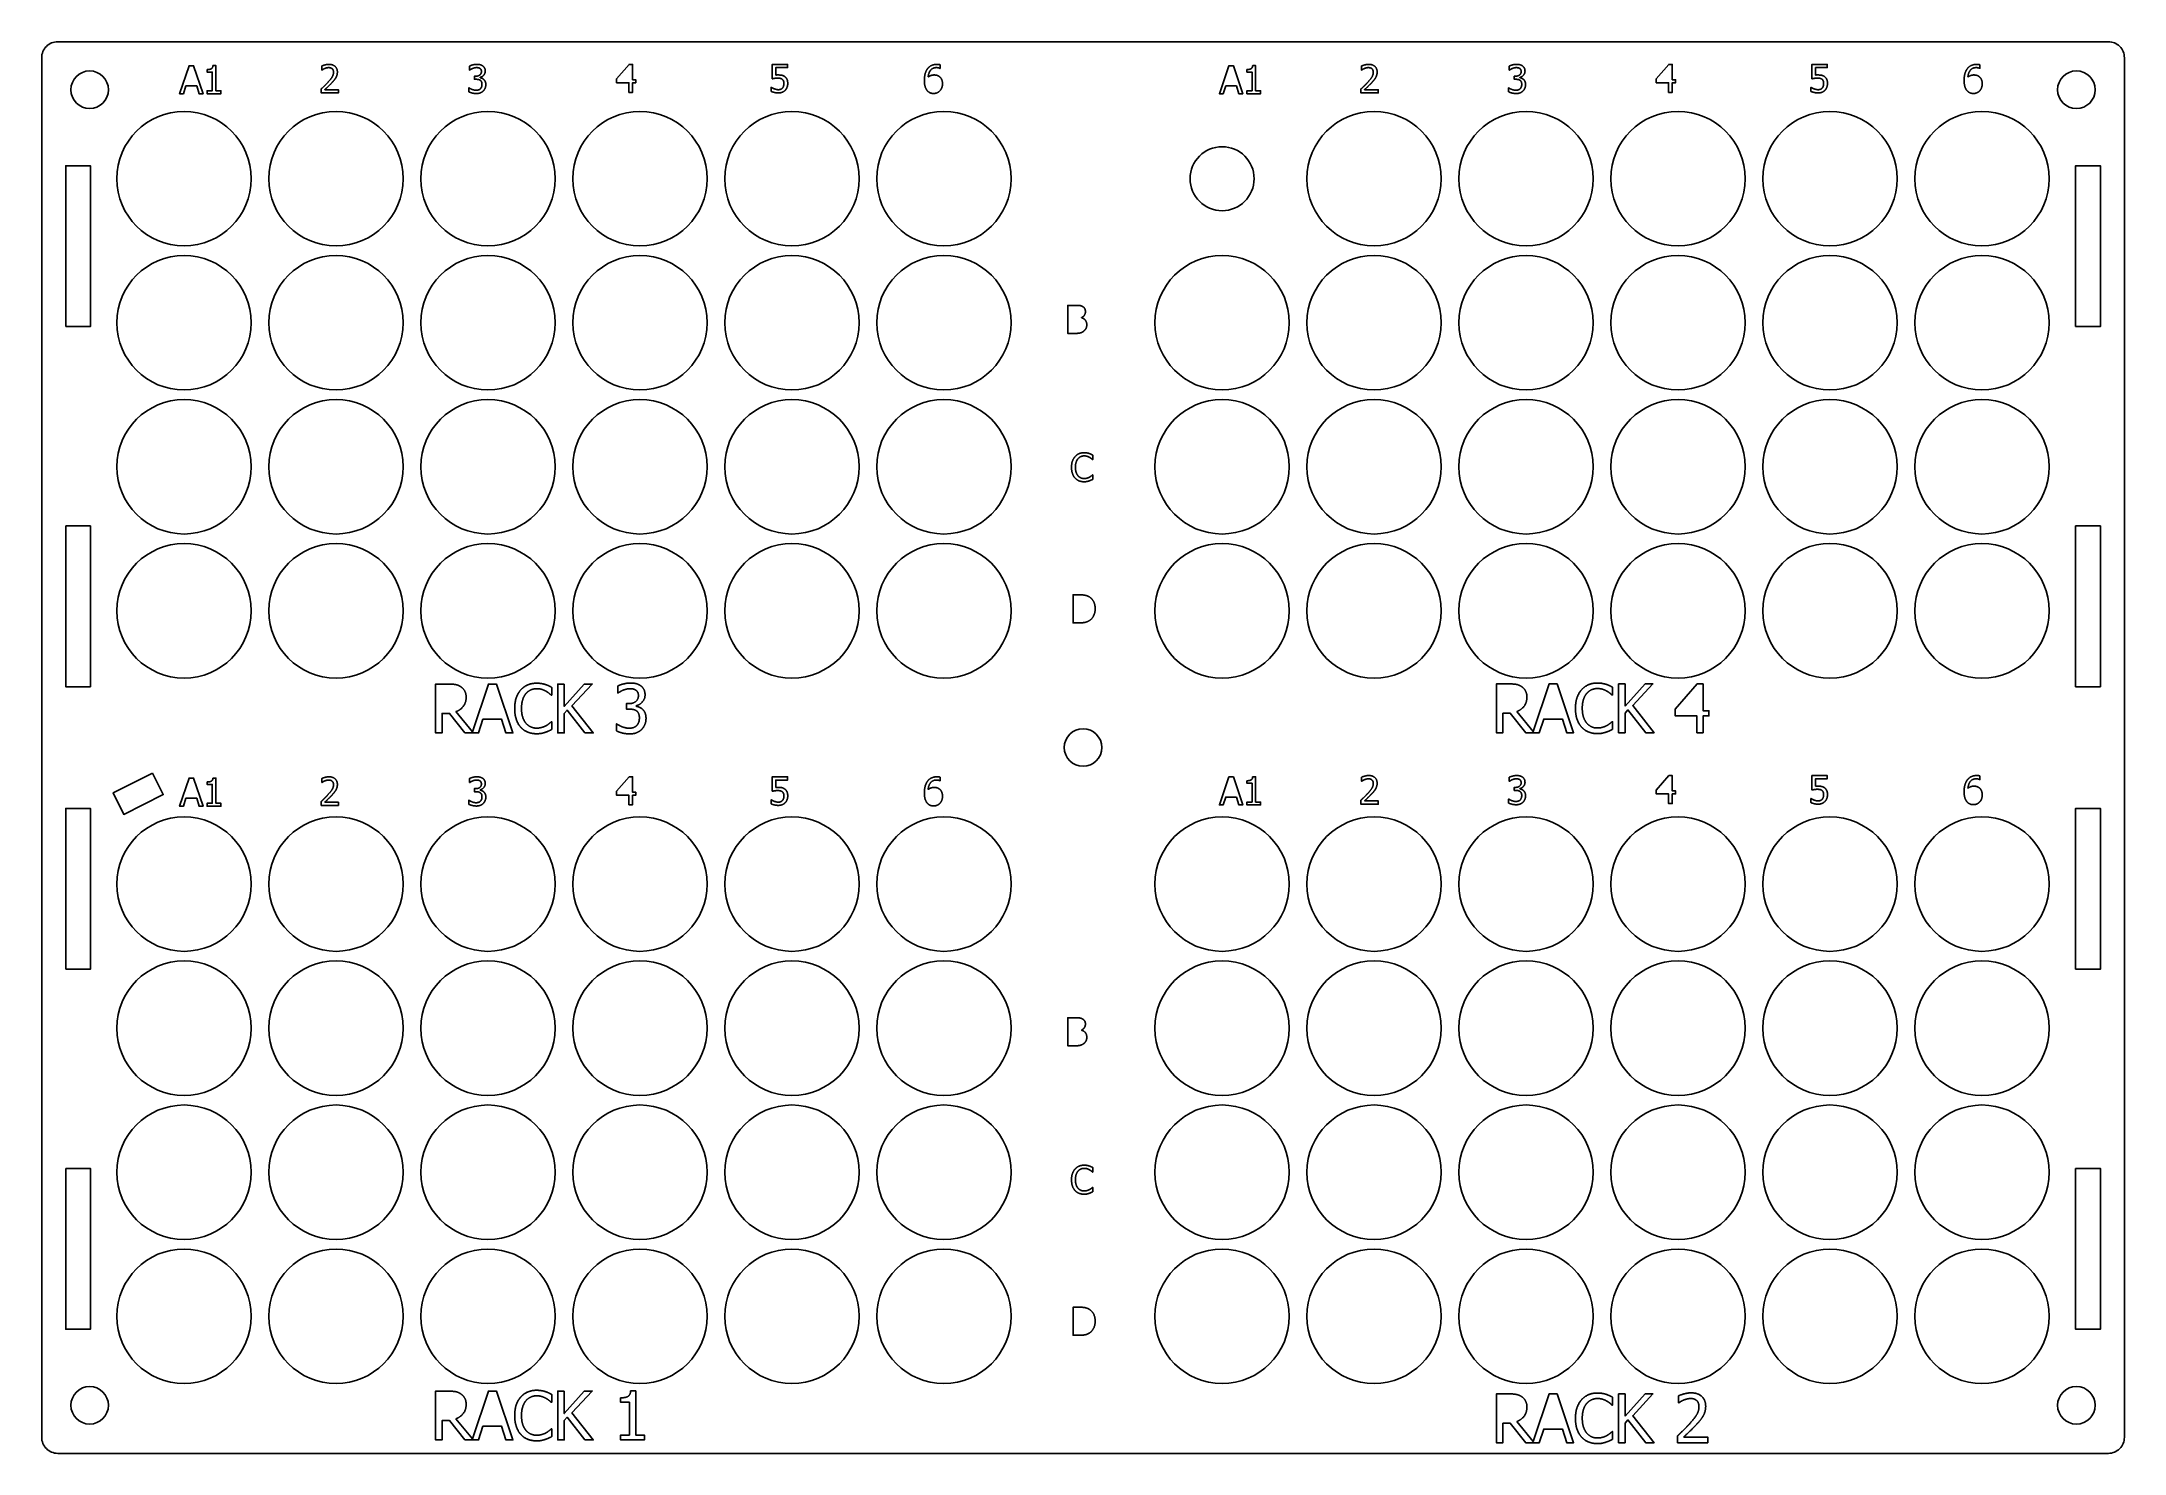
# Model space of a CAD drawing. Header units: millimetres. Extents: x -144 to 116, y -126 to 50.
import ezdxf

# ---------------------------------------------------------------- set-up
doc = ezdxf.new("R2010")
doc.units = ezdxf.units.MM

msp = doc.modelspace()

# ---------------------------------------------------------------- linework, layer by layer
for p, q in [((-89.32, 45.88), (-89.32, 45.85)), ((40.68, 45.88), (40.68, 45.85)), ((-14.12, 15.86), (-14.12, 15.84)), ((-69.81, -32.64), (-69.81, -32.7)), ((-89.32, -43.15), (-89.32, -43.18)), ((40.68, -42.99), (40.68, -43.02)), ((-14.12, -73.17), (-14.12, -73.19))]:
    msp.add_line(p, q)
msp.add_lwpolyline([(-142.13, 50.34, 0.414214), (-144.13, 48.34), (-144.13, -124.06, 0.414214), (-142.13, -126.06), (114.27, -126.06, 0.414214), (116.27, -124.06), (116.27, 48.34, 0.414214), (114.27, 50.34)], format="xyb", close=True)
for points in [[(-124.75, 44.82), (-126.09, 44.82), (-126.41, 43.84), (-126.88, 43.84), (-125.7, 47.34), (-125.13, 47.34), (-123.95, 43.84), (-124.44, 43.84)], [(-72.26, 45.71), (-70.69, 47.51), (-70.26, 47.51), (-70.26, 45.59), (-69.85, 45.59), (-69.85, 45.21), (-70.26, 45.21), (-70.26, 44.01), (-70.71, 44.01), (-70.71, 45.21), (-72.26, 45.21)], [(3.91, 44.82), (3.59, 43.84), (3.12, 43.84), (4.3, 47.34), (4.87, 47.34), (6.05, 43.84), (5.56, 43.84), (5.25, 44.82)], [(57.74, 45.71), (59.31, 47.51), (59.74, 47.51), (59.74, 45.59), (60.15, 45.59), (60.15, 45.21), (59.74, 45.21), (59.74, 44.01), (59.29, 44.01), (59.29, 45.21), (57.74, 45.21)], [(-141.13, 14.74), (-141.13, 34.84), (-138.03, 34.84), (-138.03, 14.74)], [(110.17, 14.74), (110.17, 34.84), (113.27, 34.84), (113.27, 14.74)], [(-141.13, -10.16), (-138.03, -10.16), (-138.03, -30.26), (-141.13, -30.26)], [(110.17, -10.16), (113.27, -10.16), (113.27, -30.26), (110.17, -30.26)], [(-78.79, -29.93), (-78.79, -32.73), (-76.29, -29.93), (-75.3, -29.93), (-77.83, -32.65), (-75.16, -36.03), (-76.21, -36.03), (-78.44, -33.19), (-78.79, -33.59), (-78.79, -36.03), (-79.61, -36.03), (-79.61, -29.93)], [(53.84, -32.71), (56.34, -29.91), (57.33, -29.91), (54.8, -32.63), (57.47, -36.01), (56.42, -36.01), (54.19, -33.17), (53.84, -33.57), (53.84, -36.01), (53.03, -36.01), (53.03, -29.91), (53.84, -29.91)], [(60.12, -33.05), (62.85, -29.91), (63.6, -29.91), (63.6, -33.26), (64.33, -33.26), (64.33, -33.91), (63.6, -33.91), (63.6, -36.01), (62.82, -36.01), (62.82, -33.91), (60.12, -33.91)], [(-130.28, -41.07), (-128.94, -43.75), (-133.86, -46.21), (-135.2, -43.53)], [(-70.69, -41.52), (-70.26, -41.52), (-70.26, -43.44), (-69.85, -43.44), (-69.85, -43.82), (-70.26, -43.82), (-70.26, -45.02), (-70.71, -45.02), (-70.71, -43.82), (-72.26, -43.82), (-72.26, -43.32)], [(5.25, -44.05), (3.91, -44.05), (3.59, -45.03), (3.12, -45.03), (4.3, -41.53), (4.87, -41.53), (6.05, -45.03), (5.56, -45.03)], [(59.31, -41.36), (59.74, -41.36), (59.74, -43.28), (60.15, -43.28), (60.15, -43.66), (59.74, -43.66), (59.74, -44.86), (59.29, -44.86), (59.29, -43.66), (57.74, -43.66), (57.74, -43.17)], [(-124.75, -44.21), (-126.09, -44.21), (-126.41, -45.19), (-126.88, -45.19), (-125.7, -41.69), (-125.13, -41.69), (-123.95, -45.19), (-124.44, -45.19)], [(-141.13, -65.56), (-141.13, -45.46), (-138.03, -45.46), (-138.03, -65.56)], [(110.17, -65.56), (110.17, -45.46), (113.27, -45.46), (113.27, -65.56)], [(-141.13, -90.46), (-138.03, -90.46), (-138.03, -110.56), (-141.13, -110.56)], [(110.17, -90.46), (113.27, -90.46), (113.27, -110.56), (110.17, -110.56)], [(-78.79, -118.29), (-78.79, -121.09), (-76.29, -118.29), (-75.3, -118.29), (-77.83, -121.01), (-75.16, -124.39), (-76.21, -124.39), (-78.44, -121.55), (-78.79, -121.95), (-78.79, -124.39), (-79.61, -124.39), (-79.61, -118.29)], [(53.84, -121.43), (56.34, -118.63), (57.33, -118.63), (54.8, -121.36), (57.47, -124.73), (56.42, -124.73), (54.19, -121.89), (53.84, -122.29), (53.84, -124.73), (53.03, -124.73), (53.03, -118.63), (53.84, -118.63)]]:
    msp.add_lwpolyline(points, close=True)
for points in [[(-122.72, 47.35), (-122.35, 47.35), (-122.35, 44.2), (-121.73, 44.2), (-121.73, 43.84), (-123.44, 43.84), (-123.44, 44.2), (-122.8, 44.2), (-122.8, 46.54), (-123.44, 46.54), (-123.44, 46.86)], [(-109.08, 46.8), (-109.1, 46.8), (-109.1, 47.3)], [(-90.61, 46.8), (-90.63, 46.8), (-90.63, 47.29)], [(-52.79, 45.71), (-52.79, 47.51), (-50.87, 47.51), (-50.87, 47.1), (-52.34, 47.1), (-52.34, 46.17)], [(-31.8, 47.46), (-31.8, 47.01), (-31.82, 47.01)], [(7.28, 47.35), (7.65, 47.35), (7.65, 44.2), (8.27, 44.2), (8.27, 43.84), (6.56, 43.84), (6.56, 44.2), (7.2, 44.2), (7.2, 46.54), (6.56, 46.54), (6.56, 46.86)], [(20.92, 46.8), (20.9, 46.8), (20.9, 47.3)], [(39.39, 46.8), (39.37, 46.8), (39.37, 47.29)], [(77.21, 45.71), (77.21, 47.51), (79.13, 47.51), (79.13, 47.1), (77.66, 47.1), (77.66, 46.17)], [(98.2, 47.46), (98.2, 47.01), (98.18, 47.01)], [(-108.74, 44.34), (-107.02, 44.34), (-107.02, 43.94), (-109.18, 43.94), (-109.18, 44.43)], [(-90.73, 44.08), (-90.73, 44.57), (-90.7, 44.57)], [(-89.82, 45.64), (-90.02, 45.64), (-90.02, 46.03), (-89.86, 46.03)], [(-52.93, 44.13), (-52.93, 44.63), (-52.9, 44.63)], [(21.26, 44.34), (22.98, 44.34), (22.98, 43.94), (20.82, 43.94), (20.82, 44.43)], [(39.27, 44.08), (39.27, 44.57), (39.3, 44.57)], [(40.18, 45.64), (39.98, 45.64), (39.98, 46.03), (40.14, 46.03)], [(77.07, 44.13), (77.07, 44.63), (77.1, 44.63)], [(-14.83, 13.89), (-15.84, 13.89), (-15.84, 17.39), (-14.91, 17.39)], [(-12.71, -1.32), (-12.71, -1.88), (-12.75, -1.88)], [(-12.75, -3.79), (-12.71, -3.79), (-12.71, -4.35)], [(-14.36, -22.28), (-15.17, -22.28), (-15.17, -18.78), (-14.37, -18.78)], [(-92.33, -33.38), (-90.28, -35.88), (-88.28, -29.93), (-87.28, -29.93), (-85.22, -36.03), (-86.08, -36.03), (-86.63, -34.32), (-88.96, -34.32), (-89.51, -36.03), (-91.21, -36.03), (-93.14, -33.6), (-94.07, -33.6), (-94.07, -36.03), (-94.88, -36.03), (-94.88, -29.93), (-93.31, -29.93)], [(-80.36, -30.34), (-80.36, -31.31), (-80.43, -31.31)], [(-72.06, -31.04), (-72.11, -31.04), (-72.11, -30.18)], [(40.3, -33.36), (42.35, -35.86), (44.35, -29.91), (45.35, -29.91), (47.41, -36.01), (46.55, -36.01), (46, -34.3), (43.67, -34.3), (43.12, -36.01), (41.42, -36.01), (39.49, -33.58), (38.56, -33.58), (38.56, -36.01), (37.75, -36.01), (37.75, -29.91), (39.32, -29.91)], [(52.27, -30.32), (52.27, -31.29), (52.2, -31.29)], [(-70.68, -33.06), (-71.03, -33.06), (-71.03, -32.38), (-70.76, -32.38)], [(-80.42, -34.65), (-80.36, -34.65), (-80.36, -35.61)], [(-72.27, -35.78), (-72.27, -34.92), (-72.22, -34.92)], [(52.21, -34.63), (52.27, -34.63), (52.27, -35.59)], [(-52.79, -43.32), (-52.79, -41.52), (-50.87, -41.52), (-50.87, -41.93), (-52.34, -41.93), (-52.34, -42.86)], [(-31.8, -41.57), (-31.8, -42.02), (-31.82, -42.02)], [(7.28, -41.52), (7.65, -41.52), (7.65, -44.67), (8.27, -44.67), (8.27, -45.03), (6.56, -45.03), (6.56, -44.67), (7.2, -44.67), (7.2, -42.33), (6.56, -42.33), (6.56, -42.01)], [(20.92, -42.07), (20.9, -42.07), (20.9, -41.57)], [(39.39, -42.07), (39.37, -42.07), (39.37, -41.58)], [(77.21, -43.17), (77.21, -41.36), (79.13, -41.36), (79.13, -41.77), (77.66, -41.77), (77.66, -42.71)], [(98.2, -41.41), (98.2, -41.86), (98.18, -41.86)], [(-122.72, -41.68), (-122.35, -41.68), (-122.35, -44.83), (-121.73, -44.83), (-121.73, -45.19), (-123.44, -45.19), (-123.44, -44.83), (-122.8, -44.83), (-122.8, -42.48), (-123.44, -42.48), (-123.44, -42.16)], [(-109.08, -42.23), (-109.1, -42.23), (-109.1, -41.73)], [(-90.61, -42.23), (-90.63, -42.23), (-90.63, -41.73)], [(-89.82, -43.39), (-90.02, -43.39), (-90.02, -43), (-89.86, -43)], [(40.18, -43.23), (39.98, -43.23), (39.98, -42.84), (40.14, -42.84)], [(77.07, -44.74), (77.07, -44.24), (77.1, -44.24)], [(-108.74, -44.69), (-107.02, -44.69), (-107.02, -45.09), (-109.18, -45.09), (-109.18, -44.6)], [(-90.73, -44.95), (-90.73, -44.45), (-90.7, -44.45)], [(-52.93, -44.89), (-52.93, -44.4), (-52.9, -44.4)], [(21.26, -44.53), (22.98, -44.53), (22.98, -44.94), (20.82, -44.94), (20.82, -44.44)], [(39.27, -44.79), (39.27, -44.3), (39.3, -44.3)], [(-14.83, -75.13), (-15.84, -75.13), (-15.84, -71.63), (-14.91, -71.63)], [(-12.71, -90.35), (-12.71, -90.91), (-12.75, -90.91)], [(-12.75, -92.82), (-12.71, -92.82), (-12.71, -93.38)], [(-14.36, -111.3), (-15.17, -111.3), (-15.17, -107.8), (-14.37, -107.8)], [(-92.33, -121.74), (-90.28, -124.24), (-88.28, -118.29), (-87.28, -118.29), (-85.22, -124.39), (-86.08, -124.39), (-86.63, -122.68), (-88.96, -122.68), (-89.51, -124.39), (-91.21, -124.39), (-93.14, -121.96), (-94.07, -121.96), (-94.07, -124.39), (-94.88, -124.39), (-94.88, -118.29), (-93.31, -118.29)], [(-80.36, -118.7), (-80.36, -119.67), (-80.43, -119.67)], [(-70.49, -118.27), (-69.85, -118.27), (-69.85, -123.77), (-68.77, -123.77), (-68.77, -124.39), (-71.75, -124.39), (-71.75, -123.77), (-70.64, -123.77), (-70.64, -119.68), (-71.75, -119.68), (-71.75, -119.12)], [(40.3, -122.08), (42.35, -124.58), (44.35, -118.63), (45.35, -118.63), (47.41, -124.73), (46.55, -124.73), (46, -123.03), (43.67, -123.03), (43.12, -124.73), (41.42, -124.73), (39.49, -122.3), (38.56, -122.3), (38.56, -124.73), (37.75, -124.73), (37.75, -118.63), (39.32, -118.63)], [(52.27, -119.04), (52.27, -120.02), (52.2, -120.02)], [(60.58, -119.74), (60.53, -119.74), (60.53, -118.87)], [(-80.42, -123.01), (-80.36, -123.01), (-80.36, -123.97)], [(52.21, -123.35), (52.27, -123.35), (52.27, -124.32)], [(61.17, -124.02), (64.17, -124.02), (64.17, -124.73), (60.41, -124.73), (60.41, -123.87)]]:
    msp.add_lwpolyline(points)
for centre, radius in [((-138.13, 44.34), 2.35), ((110.27, 44.34), 2.35), ((-126.33, 33.22), 8.4), ((-107.33, 33.22), 8.4), ((-88.33, 33.22), 8.4), ((-69.33, 33.22), 8.4), ((-50.33, 33.22), 8.4), ((-31.33, 33.22), 8.4), ((22.46, 33.22), 8.4), ((41.46, 33.22), 8.4), ((60.46, 33.22), 8.4), ((79.46, 33.22), 8.4), ((98.46, 33.22), 8.4), ((3.46, 33.22), 4), ((-126.33, 15.22), 8.4), ((-107.33, 15.22), 8.4), ((-88.33, 15.22), 8.4), ((-69.33, 15.22), 8.4), ((-50.33, 15.22), 8.4), ((-31.33, 15.22), 8.4), ((3.46, 15.22), 8.4), ((22.46, 15.22), 8.4), ((41.46, 15.22), 8.4), ((60.46, 15.22), 8.4), ((79.46, 15.22), 8.4), ((98.46, 15.22), 8.4), ((-126.33, -2.78), 8.4), ((-107.33, -2.78), 8.4), ((-88.33, -2.78), 8.4), ((-69.33, -2.78), 8.4), ((-50.33, -2.78), 8.4), ((-31.33, -2.78), 8.4), ((3.46, -2.78), 8.4), ((22.46, -2.78), 8.4), ((41.46, -2.78), 8.4), ((60.46, -2.78), 8.4), ((79.46, -2.78), 8.4), ((98.46, -2.78), 8.4), ((-126.33, -20.78), 8.4), ((-107.33, -20.78), 8.4), ((-88.33, -20.78), 8.4), ((-69.33, -20.78), 8.4), ((-50.33, -20.78), 8.4), ((-31.33, -20.78), 8.4), ((3.46, -20.78), 8.4), ((22.46, -20.78), 8.4), ((41.46, -20.78), 8.4), ((60.46, -20.78), 8.4), ((79.46, -20.78), 8.4), ((98.46, -20.78), 8.4), ((-13.93, -37.86), 2.35), ((-126.33, -54.93), 8.4), ((-107.33, -54.93), 8.4), ((-88.33, -54.93), 8.4), ((-69.33, -54.93), 8.4), ((-50.33, -54.93), 8.4), ((-31.33, -54.93), 8.4), ((3.46, -54.93), 8.4), ((22.46, -54.93), 8.4), ((41.46, -54.93), 8.4), ((60.46, -54.93), 8.4), ((79.46, -54.93), 8.4), ((98.46, -54.93), 8.4), ((-126.33, -72.93), 8.4), ((-107.33, -72.93), 8.4), ((-88.33, -72.93), 8.4), ((-69.33, -72.93), 8.4), ((-50.33, -72.93), 8.4), ((-31.33, -72.93), 8.4), ((3.46, -72.93), 8.4), ((22.46, -72.93), 8.4), ((41.46, -72.93), 8.4), ((60.46, -72.93), 8.4), ((79.46, -72.93), 8.4), ((98.46, -72.93), 8.4), ((-126.33, -90.93), 8.4), ((-107.33, -90.93), 8.4), ((-88.33, -90.93), 8.4), ((-69.33, -90.93), 8.4), ((-50.33, -90.93), 8.4), ((-31.33, -90.93), 8.4), ((3.46, -90.93), 8.4), ((22.46, -90.93), 8.4), ((41.46, -90.93), 8.4), ((60.46, -90.93), 8.4), ((79.46, -90.93), 8.4), ((98.46, -90.93), 8.4), ((-126.33, -108.93), 8.4), ((-107.33, -108.93), 8.4), ((-88.33, -108.93), 8.4), ((-69.33, -108.93), 8.4), ((-50.33, -108.93), 8.4), ((-31.33, -108.93), 8.4), ((3.46, -108.93), 8.4), ((22.46, -108.93), 8.4), ((41.46, -108.93), 8.4), ((60.46, -108.93), 8.4), ((79.46, -108.93), 8.4), ((98.46, -108.93), 8.4), ((-138.13, -120.06), 2.35), ((110.27, -120.06), 2.35)]:
    msp.add_circle(centre, radius)
for points in [[(-123.44, 46.86), (-123.08, 46.86), (-122.74, 47.07), (-122.72, 47.35)], [(-109.1, 47.3), (-108.96, 47.37), (-108.44, 47.51), (-108.21, 47.51)], [(-108.74, 46.99), (-108.84, 46.95), (-109.02, 46.84), (-109.08, 46.8)], [(-108.24, 47.1), (-108.37, 47.1), (-108.62, 47.04), (-108.74, 46.99)], [(-107.81, 46.96), (-107.89, 47.03), (-108.11, 47.1), (-108.24, 47.1)], [(-108.21, 47.51), (-107.72, 47.51), (-107.16, 46.99), (-107.16, 46.55)], [(-107.64, 46.52), (-107.64, 46.67), (-107.73, 46.89), (-107.81, 46.96)], [(-90.63, 47.29), (-90.48, 47.38), (-89.96, 47.51), (-89.72, 47.51)], [(-90.26, 46.99), (-90.37, 46.95), (-90.54, 46.84), (-90.61, 46.8)], [(-89.76, 47.1), (-89.89, 47.1), (-90.14, 47.04), (-90.26, 46.99)], [(-89.33, 47), (-89.42, 47.06), (-89.64, 47.1), (-89.76, 47.1)], [(-89.72, 47.51), (-89.48, 47.51), (-89.13, 47.41), (-88.98, 47.31)], [(-89.15, 46.62), (-89.15, 46.75), (-89.25, 46.94), (-89.33, 47)], [(-88.98, 47.31), (-88.83, 47.2), (-88.67, 46.88), (-88.67, 46.66)], [(-33.77, 45.48), (-33.77, 45.94), (-33.58, 46.67), (-33.38, 46.95)], [(-33.38, 46.95), (-33.19, 47.21), (-32.59, 47.51), (-32.2, 47.51)], [(-32.26, 47.1), (-32.7, 47.1), (-33.23, 46.51), (-33.29, 45.94)], [(-31.82, 47.01), (-31.89, 47.04), (-32.13, 47.1), (-32.26, 47.1)], [(-32.2, 47.51), (-32.08, 47.51), (-31.88, 47.49), (-31.8, 47.46)], [(6.56, 46.86), (6.92, 46.86), (7.26, 47.07), (7.28, 47.35)], [(20.9, 47.3), (21.04, 47.37), (21.56, 47.51), (21.79, 47.51)], [(21.26, 46.99), (21.16, 46.95), (20.98, 46.84), (20.92, 46.8)], [(21.76, 47.1), (21.64, 47.1), (21.38, 47.04), (21.26, 46.99)], [(22.19, 46.96), (22.11, 47.03), (21.89, 47.1), (21.76, 47.1)], [(21.79, 47.51), (22.28, 47.51), (22.84, 46.99), (22.84, 46.55)], [(22.36, 46.52), (22.36, 46.67), (22.27, 46.89), (22.19, 46.96)], [(39.37, 47.29), (39.52, 47.38), (40.04, 47.51), (40.28, 47.51)], [(39.74, 46.99), (39.63, 46.95), (39.46, 46.84), (39.39, 46.8)], [(40.24, 47.1), (40.11, 47.1), (39.86, 47.04), (39.74, 46.99)], [(40.67, 47), (40.58, 47.06), (40.36, 47.1), (40.24, 47.1)], [(40.28, 47.51), (40.52, 47.51), (40.87, 47.41), (41.02, 47.31)], [(40.85, 46.62), (40.85, 46.75), (40.75, 46.94), (40.67, 47)], [(41.02, 47.31), (41.17, 47.2), (41.33, 46.88), (41.33, 46.66)], [(96.23, 45.48), (96.23, 45.94), (96.42, 46.67), (96.62, 46.95)], [(96.62, 46.95), (96.81, 47.21), (97.41, 47.51), (97.8, 47.51)], [(97.74, 47.1), (97.3, 47.1), (96.77, 46.51), (96.71, 45.94)], [(98.18, 47.01), (98.11, 47.04), (97.87, 47.1), (97.74, 47.1)], [(97.8, 47.51), (97.92, 47.51), (98.12, 47.49), (98.2, 47.46)], [(-109.18, 44.43), (-108.94, 44.65), (-108.53, 45.06), (-108.33, 45.27)], [(-107.81, 45.25), (-108.03, 45.01), (-108.57, 44.49), (-108.74, 44.34)], [(-108.33, 45.27), (-107.93, 45.71), (-107.64, 46.24), (-107.64, 46.52)], [(-107.34, 45.85), (-107.43, 45.69), (-107.68, 45.39), (-107.81, 45.25)], [(-107.16, 46.55), (-107.16, 46.34), (-107.26, 45.99), (-107.34, 45.85)], [(-90.7, 44.57), (-90.55, 44.47), (-90.05, 44.27), (-89.8, 44.27)], [(-89.86, 46.03), (-89.55, 46.03), (-89.15, 46.33), (-89.15, 46.62)], [(-89.29, 45.52), (-89.39, 45.59), (-89.66, 45.64), (-89.82, 45.64)], [(-89.8, 44.27), (-89.66, 44.27), (-89.37, 44.36), (-89.27, 44.46)], [(-88.67, 46.66), (-88.67, 46.37), (-89.05, 45.94), (-89.32, 45.88)], [(-89.32, 45.85), (-89.21, 45.82), (-88.96, 45.72), (-88.85, 45.62)], [(-89.08, 45.01), (-89.08, 45.2), (-89.19, 45.44), (-89.29, 45.52)], [(-89.27, 44.46), (-89.18, 44.57), (-89.08, 44.82), (-89.08, 45.01)], [(-88.6, 44.97), (-88.6, 44.74), (-88.77, 44.34), (-88.91, 44.19)], [(-88.85, 45.62), (-88.74, 45.52), (-88.6, 45.2), (-88.6, 44.97)], [(-52.9, 44.63), (-52.85, 44.59), (-52.64, 44.49), (-52.52, 44.44)], [(-52.1, 45.79), (-52.29, 45.79), (-52.67, 45.73), (-52.79, 45.71)], [(-52.52, 44.44), (-52.38, 44.4), (-52.15, 44.34), (-52.01, 44.34)], [(-52.34, 46.17), (-52.25, 46.18), (-52.09, 46.18), (-52.02, 46.18)], [(-51.52, 45.63), (-51.62, 45.72), (-51.92, 45.79), (-52.1, 45.79)], [(-52.02, 46.18), (-51.75, 46.18), (-51.38, 46.1), (-51.21, 45.97)], [(-51.16, 44.28), (-51.31, 44.12), (-51.75, 43.94), (-52.02, 43.94)], [(-52.01, 44.34), (-51.87, 44.34), (-51.6, 44.44), (-51.5, 44.55)], [(-51.33, 45.12), (-51.33, 45.31), (-51.43, 45.55), (-51.52, 45.63)], [(-51.5, 44.55), (-51.42, 44.66), (-51.33, 44.94), (-51.33, 45.12)], [(-51.21, 45.97), (-51.04, 45.84), (-50.85, 45.44), (-50.85, 45.12)], [(-50.85, 45.12), (-50.85, 44.87), (-51.01, 44.44), (-51.16, 44.28)], [(-33.38, 44.19), (-33.56, 44.38), (-33.77, 45.02), (-33.77, 45.48)], [(-33.29, 45.94), (-33.12, 46.05), (-32.77, 46.18), (-32.56, 46.18)], [(-32.56, 46.18), (-32.35, 46.18), (-32.05, 46.1), (-31.88, 45.97)], [(-31.88, 45.97), (-31.69, 45.83), (-31.5, 45.38), (-31.5, 45.08)], [(-31.5, 45.08), (-31.5, 44.81), (-31.68, 44.35), (-31.83, 44.2)], [(20.82, 44.43), (21.06, 44.65), (21.47, 45.06), (21.67, 45.27)], [(22.19, 45.25), (21.97, 45.01), (21.43, 44.49), (21.26, 44.34)], [(21.67, 45.27), (22.07, 45.71), (22.36, 46.24), (22.36, 46.52)], [(22.66, 45.85), (22.57, 45.69), (22.32, 45.39), (22.19, 45.25)], [(22.84, 46.55), (22.84, 46.34), (22.74, 45.99), (22.66, 45.85)], [(39.3, 44.57), (39.45, 44.47), (39.95, 44.27), (40.2, 44.27)], [(40.14, 46.03), (40.45, 46.03), (40.85, 46.33), (40.85, 46.62)], [(40.71, 45.52), (40.61, 45.59), (40.34, 45.64), (40.18, 45.64)], [(40.2, 44.27), (40.34, 44.27), (40.63, 44.36), (40.73, 44.46)], [(41.33, 46.66), (41.33, 46.37), (40.95, 45.94), (40.68, 45.88)], [(40.68, 45.85), (40.79, 45.82), (41.04, 45.72), (41.15, 45.62)], [(40.92, 45.01), (40.92, 45.2), (40.81, 45.44), (40.71, 45.52)], [(40.73, 44.46), (40.82, 44.57), (40.92, 44.82), (40.92, 45.01)], [(41.4, 44.97), (41.4, 44.74), (41.23, 44.34), (41.09, 44.19)], [(41.15, 45.62), (41.26, 45.52), (41.4, 45.2), (41.4, 44.97)], [(77.1, 44.63), (77.15, 44.59), (77.36, 44.49), (77.48, 44.44)], [(77.9, 45.79), (77.71, 45.79), (77.33, 45.73), (77.21, 45.71)], [(77.48, 44.44), (77.62, 44.4), (77.85, 44.34), (77.99, 44.34)], [(77.66, 46.17), (77.75, 46.18), (77.91, 46.18), (77.98, 46.18)], [(78.48, 45.63), (78.38, 45.72), (78.08, 45.79), (77.9, 45.79)], [(77.98, 46.18), (78.25, 46.18), (78.62, 46.1), (78.79, 45.97)], [(78.84, 44.28), (78.69, 44.12), (78.26, 43.94), (77.98, 43.94)], [(77.99, 44.34), (78.13, 44.34), (78.4, 44.44), (78.5, 44.55)], [(78.67, 45.12), (78.67, 45.31), (78.57, 45.55), (78.48, 45.63)], [(78.5, 44.55), (78.58, 44.66), (78.67, 44.94), (78.67, 45.12)], [(78.79, 45.97), (78.96, 45.84), (79.15, 45.44), (79.15, 45.12)], [(79.15, 45.12), (79.15, 44.87), (78.99, 44.44), (78.84, 44.28)], [(96.62, 44.19), (96.44, 44.38), (96.23, 45.02), (96.23, 45.48)], [(96.71, 45.94), (96.88, 46.05), (97.23, 46.18), (97.44, 46.18)], [(97.44, 46.18), (97.65, 46.18), (97.95, 46.1), (98.12, 45.97)], [(98.12, 45.97), (98.31, 45.83), (98.5, 45.38), (98.5, 45.08)], [(98.5, 45.08), (98.5, 44.81), (98.32, 44.35), (98.17, 44.2)], [(-89.78, 43.86), (-90.04, 43.86), (-90.56, 43.99), (-90.73, 44.08)], [(-88.91, 44.19), (-89.07, 44.03), (-89.5, 43.86), (-89.78, 43.86)], [(-52.02, 43.94), (-52.27, 43.94), (-52.75, 44.05), (-52.93, 44.13)], [(-32.61, 43.87), (-32.85, 43.87), (-33.23, 44.03), (-33.38, 44.19)], [(-31.83, 44.2), (-31.98, 44.04), (-32.38, 43.87), (-32.61, 43.87)], [(40.22, 43.86), (39.96, 43.86), (39.44, 43.99), (39.27, 44.08)], [(41.09, 44.19), (40.93, 44.03), (40.5, 43.86), (40.22, 43.86)], [(77.98, 43.94), (77.73, 43.94), (77.25, 44.05), (77.07, 44.13)], [(97.39, 43.87), (97.15, 43.87), (96.77, 44.03), (96.62, 44.19)], [(98.17, 44.2), (98.02, 44.04), (97.63, 43.87), (97.39, 43.87)], [(-14.91, 17.39), (-14.53, 17.39), (-14.16, 17.35), (-13.99, 17.25)], [(-13.63, 16.61), (-13.63, 16.36), (-13.89, 15.97), (-14.12, 15.86)], [(-14.12, 15.84), (-13.81, 15.75), (-13.46, 15.3), (-13.46, 14.97)], [(-13.99, 17.25), (-13.8, 17.15), (-13.63, 16.83), (-13.63, 16.61)], [(-13.83, 14.18), (-14.02, 14.02), (-14.47, 13.89), (-14.83, 13.89)], [(-13.46, 14.97), (-13.46, 14.71), (-13.66, 14.31), (-13.83, 14.18)], [(-15.37, -2.84), (-15.37, -2.4), (-15.14, -1.75), (-14.93, -1.51)], [(-14.93, -1.51), (-14.72, -1.27), (-14.15, -1.02), (-13.79, -1.02)], [(-14.57, -1.78), (-14.72, -1.96), (-14.88, -2.5), (-14.88, -2.84)], [(-13.8, -1.42), (-14.02, -1.42), (-14.42, -1.61), (-14.57, -1.78)], [(-13.14, -1.59), (-13.28, -1.51), (-13.59, -1.42), (-13.8, -1.42)], [(-13.79, -1.02), (-13.62, -1.02), (-13.31, -1.07), (-13.18, -1.11)], [(-13.18, -1.11), (-13.07, -1.15), (-12.83, -1.26), (-12.71, -1.32)], [(-12.75, -1.88), (-12.81, -1.82), (-13.01, -1.66), (-13.14, -1.59)], [(-14.93, -4.19), (-15.14, -3.96), (-15.37, -3.28), (-15.37, -2.84)], [(-13.8, -4.65), (-14.14, -4.65), (-14.72, -4.42), (-14.93, -4.19)], [(-14.88, -2.84), (-14.88, -3.2), (-14.71, -3.72), (-14.56, -3.9)], [(-14.56, -3.9), (-14.41, -4.07), (-14.02, -4.25), (-13.8, -4.25)], [(-13.8, -4.25), (-13.6, -4.25), (-13.25, -4.15), (-13.12, -4.07)], [(-13.18, -4.55), (-13.33, -4.6), (-13.59, -4.65), (-13.8, -4.65)], [(-12.71, -4.35), (-12.83, -4.4), (-13.03, -4.5), (-13.18, -4.55)], [(-13.12, -4.07), (-12.99, -4), (-12.8, -3.85), (-12.75, -3.79)], [(-14.37, -18.78), (-13.88, -18.78), (-13.32, -18.92), (-13.12, -19.05)], [(-13.12, -19.05), (-12.78, -19.28), (-12.41, -20.02), (-12.41, -20.53)], [(-12.41, -20.53), (-12.41, -21.01), (-12.8, -21.78), (-13.12, -21.99)], [(-13.12, -21.99), (-13.39, -22.16), (-13.94, -22.28), (-14.36, -22.28)], [(-93.31, -29.93), (-92.78, -29.93), (-92.08, -30.04), (-91.76, -30.25)], [(-91.76, -30.25), (-91.43, -30.46), (-91.06, -31.11), (-91.06, -31.59)], [(-84.99, -32.98), (-84.99, -32.22), (-84.6, -31.08), (-84.23, -30.66)], [(-84.23, -30.66), (-83.86, -30.25), (-82.86, -29.82), (-82.25, -29.82)], [(-83.6, -31.14), (-83.86, -31.45), (-84.14, -32.4), (-84.14, -32.98)], [(-82.25, -30.51), (-82.64, -30.51), (-83.34, -30.83), (-83.6, -31.14)], [(-82.25, -29.82), (-81.94, -29.82), (-81.4, -29.91), (-81.17, -29.98)], [(-81.11, -30.8), (-81.35, -30.68), (-81.89, -30.51), (-82.25, -30.51)], [(-81.17, -29.98), (-80.97, -30.04), (-80.56, -30.23), (-80.36, -30.34)], [(-80.43, -31.31), (-80.53, -31.22), (-80.87, -30.94), (-81.11, -30.8)], [(-72.11, -30.18), (-71.84, -30.03), (-70.93, -29.8), (-70.51, -29.8)], [(-71.45, -30.7), (-71.65, -30.79), (-71.94, -30.96), (-72.06, -31.04)], [(-70.58, -30.51), (-70.8, -30.51), (-71.24, -30.62), (-71.45, -30.7)], [(-69.84, -30.7), (-69.99, -30.59), (-70.37, -30.51), (-70.58, -30.51)], [(-70.51, -29.8), (-70.1, -29.8), (-69.48, -29.97), (-69.23, -30.15)], [(-69.52, -31.36), (-69.52, -31.13), (-69.69, -30.8), (-69.84, -30.7)], [(-69.23, -30.15), (-68.96, -30.34), (-68.69, -30.9), (-68.69, -31.27)], [(39.32, -29.91), (39.85, -29.91), (40.55, -30.02), (40.87, -30.23)], [(40.87, -30.23), (41.2, -30.44), (41.57, -31.09), (41.57, -31.57)], [(47.64, -32.97), (47.64, -32.2), (48.03, -31.06), (48.4, -30.64)], [(48.4, -30.64), (48.77, -30.23), (49.77, -29.8), (50.39, -29.8)], [(49.03, -31.12), (48.77, -31.43), (48.49, -32.38), (48.49, -32.97)], [(50.38, -30.49), (49.99, -30.49), (49.29, -30.81), (49.03, -31.12)], [(51.52, -30.79), (51.29, -30.66), (50.74, -30.49), (50.38, -30.49)], [(50.39, -29.8), (50.69, -29.8), (51.23, -29.89), (51.46, -29.96)], [(51.46, -29.96), (51.66, -30.02), (52.07, -30.21), (52.27, -30.32)], [(52.2, -31.29), (52.1, -31.2), (51.76, -30.92), (51.52, -30.79)], [(-91.06, -31.59), (-91.06, -32.25), (-91.75, -33.16), (-92.33, -33.38)], [(-84.22, -35.34), (-84.59, -34.94), (-84.99, -33.76), (-84.99, -32.98)], [(-84.14, -32.98), (-84.14, -33.61), (-83.84, -34.52), (-83.58, -34.83)], [(-70.76, -32.38), (-70.21, -32.38), (-69.52, -31.86), (-69.52, -31.36)], [(-69.76, -33.28), (-69.94, -33.15), (-70.41, -33.06), (-70.68, -33.06)], [(-68.69, -31.27), (-68.69, -31.78), (-69.35, -32.54), (-69.81, -32.64)], [(-69.81, -32.7), (-69.62, -32.74), (-69.18, -32.92), (-68.99, -33.09)], [(-69.4, -34.16), (-69.4, -33.83), (-69.59, -33.4), (-69.76, -33.28)], [(-68.99, -33.09), (-68.8, -33.27), (-68.57, -33.82), (-68.57, -34.22)], [(41.57, -31.57), (41.57, -32.23), (40.88, -33.14), (40.3, -33.36)], [(48.41, -35.32), (48.04, -34.92), (47.64, -33.74), (47.64, -32.97)], [(48.49, -32.97), (48.49, -33.59), (48.79, -34.5), (49.05, -34.81)], [(-82.26, -36.14), (-82.85, -36.14), (-83.86, -35.74), (-84.22, -35.34)], [(-83.58, -34.83), (-83.32, -35.13), (-82.64, -35.44), (-82.25, -35.44)], [(-81.17, -35.96), (-81.44, -36.05), (-81.89, -36.14), (-82.26, -36.14)], [(-82.25, -35.44), (-81.9, -35.44), (-81.3, -35.26), (-81.07, -35.14)], [(-80.36, -35.61), (-80.56, -35.71), (-80.92, -35.88), (-81.17, -35.96)], [(-81.07, -35.14), (-80.85, -35.01), (-80.52, -34.74), (-80.42, -34.65)], [(-70.61, -36.16), (-71.07, -36.16), (-71.97, -35.94), (-72.27, -35.78)], [(-72.22, -34.92), (-71.96, -35.11), (-71.09, -35.45), (-70.66, -35.45)], [(-70.66, -35.45), (-70.41, -35.45), (-69.9, -35.29), (-69.73, -35.11)], [(-69.11, -35.59), (-69.37, -35.87), (-70.13, -36.16), (-70.61, -36.16)], [(-69.73, -35.11), (-69.57, -34.93), (-69.4, -34.49), (-69.4, -34.16)], [(-68.57, -34.22), (-68.57, -34.63), (-68.85, -35.33), (-69.11, -35.59)], [(50.37, -36.12), (49.78, -36.12), (48.77, -35.72), (48.41, -35.32)], [(49.05, -34.81), (49.31, -35.11), (49.99, -35.42), (50.38, -35.42)], [(51.46, -35.94), (51.19, -36.03), (50.74, -36.12), (50.37, -36.12)], [(50.38, -35.42), (50.73, -35.42), (51.33, -35.24), (51.56, -35.12)], [(52.27, -35.59), (52.07, -35.69), (51.71, -35.86), (51.46, -35.94)], [(51.56, -35.12), (51.78, -34.99), (52.12, -34.72), (52.21, -34.63)], [(-109.1, -41.73), (-108.96, -41.66), (-108.44, -41.52), (-108.21, -41.52)], [(-108.21, -41.52), (-107.72, -41.52), (-107.16, -42.04), (-107.16, -42.48)], [(-90.63, -41.73), (-90.48, -41.65), (-89.96, -41.52), (-89.72, -41.52)], [(-89.72, -41.52), (-89.48, -41.52), (-89.13, -41.62), (-88.98, -41.72)], [(-33.38, -42.08), (-33.19, -41.82), (-32.59, -41.52), (-32.2, -41.52)], [(-32.2, -41.52), (-32.08, -41.52), (-31.88, -41.54), (-31.8, -41.57)], [(6.56, -42.01), (6.92, -42.01), (7.26, -41.8), (7.28, -41.52)], [(20.9, -41.57), (21.04, -41.5), (21.56, -41.36), (21.79, -41.36)], [(21.79, -41.36), (22.28, -41.36), (22.84, -41.88), (22.84, -42.32)], [(39.37, -41.58), (39.52, -41.5), (40.04, -41.36), (40.28, -41.36)], [(40.28, -41.36), (40.52, -41.36), (40.87, -41.46), (41.02, -41.56)], [(41.02, -41.56), (41.17, -41.67), (41.33, -41.99), (41.33, -42.21)], [(96.62, -41.93), (96.81, -41.66), (97.41, -41.36), (97.8, -41.36)], [(97.8, -41.36), (97.92, -41.36), (98.12, -41.38), (98.2, -41.41)], [(-123.44, -42.16), (-123.08, -42.16), (-122.74, -41.96), (-122.72, -41.68)], [(-109.18, -44.6), (-108.94, -44.38), (-108.53, -43.97), (-108.33, -43.75)], [(-108.74, -42.04), (-108.84, -42.07), (-109.02, -42.19), (-109.08, -42.23)], [(-108.24, -41.92), (-108.37, -41.92), (-108.62, -41.99), (-108.74, -42.04)], [(-107.81, -43.78), (-108.03, -44.02), (-108.57, -44.54), (-108.74, -44.69)], [(-108.33, -43.75), (-107.93, -43.31), (-107.64, -42.79), (-107.64, -42.51)], [(-107.81, -42.07), (-107.89, -42), (-108.11, -41.92), (-108.24, -41.92)], [(-107.64, -42.51), (-107.64, -42.36), (-107.73, -42.14), (-107.81, -42.07)], [(-107.34, -43.18), (-107.43, -43.33), (-107.68, -43.63), (-107.81, -43.78)], [(-107.16, -42.48), (-107.16, -42.69), (-107.26, -43.03), (-107.34, -43.18)], [(-90.26, -42.04), (-90.37, -42.08), (-90.54, -42.19), (-90.61, -42.23)], [(-89.76, -41.92), (-89.89, -41.92), (-90.14, -41.99), (-90.26, -42.04)], [(-89.86, -43), (-89.55, -43), (-89.15, -42.7), (-89.15, -42.41)], [(-89.29, -43.51), (-89.39, -43.44), (-89.66, -43.39), (-89.82, -43.39)], [(-89.33, -42.03), (-89.42, -41.97), (-89.64, -41.92), (-89.76, -41.92)], [(-89.15, -42.41), (-89.15, -42.28), (-89.25, -42.09), (-89.33, -42.03)], [(-88.67, -42.36), (-88.67, -42.65), (-89.05, -43.09), (-89.32, -43.15)], [(-89.32, -43.18), (-89.21, -43.2), (-88.96, -43.31), (-88.85, -43.41)], [(-89.08, -44.02), (-89.08, -43.83), (-89.19, -43.58), (-89.29, -43.51)], [(-89.27, -44.57), (-89.18, -44.46), (-89.08, -44.21), (-89.08, -44.02)], [(-88.98, -41.72), (-88.83, -41.83), (-88.67, -42.15), (-88.67, -42.36)], [(-88.6, -44.05), (-88.6, -44.29), (-88.77, -44.69), (-88.91, -44.84)], [(-88.85, -43.41), (-88.74, -43.51), (-88.6, -43.82), (-88.6, -44.05)], [(-52.1, -43.24), (-52.29, -43.24), (-52.67, -43.3), (-52.79, -43.32)], [(-52.34, -42.86), (-52.25, -42.85), (-52.09, -42.84), (-52.02, -42.84)], [(-51.52, -43.4), (-51.62, -43.31), (-51.92, -43.24), (-52.1, -43.24)], [(-52.02, -42.84), (-51.75, -42.84), (-51.38, -42.93), (-51.21, -43.06)], [(-51.33, -43.9), (-51.33, -43.72), (-51.43, -43.48), (-51.52, -43.4)], [(-51.5, -44.47), (-51.42, -44.37), (-51.33, -44.09), (-51.33, -43.9)], [(-51.21, -43.06), (-51.04, -43.19), (-50.85, -43.59), (-50.85, -43.91)], [(-50.85, -43.91), (-50.85, -44.16), (-51.01, -44.59), (-51.16, -44.75)], [(-33.77, -43.55), (-33.77, -43.09), (-33.58, -42.36), (-33.38, -42.08)], [(-33.38, -44.84), (-33.56, -44.65), (-33.77, -44.01), (-33.77, -43.55)], [(-32.26, -41.92), (-32.7, -41.92), (-33.23, -42.51), (-33.29, -43.09)], [(-33.29, -43.09), (-33.12, -42.98), (-32.77, -42.85), (-32.56, -42.85)], [(-32.56, -42.85), (-32.35, -42.85), (-32.05, -42.93), (-31.88, -43.06)], [(-31.82, -42.02), (-31.89, -41.98), (-32.13, -41.92), (-32.26, -41.92)], [(-31.88, -43.06), (-31.69, -43.2), (-31.5, -43.65), (-31.5, -43.95)], [(-31.5, -43.95), (-31.5, -44.22), (-31.68, -44.68), (-31.83, -44.83)], [(20.82, -44.44), (21.06, -44.22), (21.47, -43.82), (21.67, -43.6)], [(21.26, -41.88), (21.16, -41.92), (20.98, -42.03), (20.92, -42.07)], [(21.76, -41.77), (21.64, -41.77), (21.38, -41.83), (21.26, -41.88)], [(22.19, -43.62), (21.97, -43.86), (21.43, -44.38), (21.26, -44.53)], [(21.67, -43.6), (22.07, -43.16), (22.36, -42.63), (22.36, -42.35)], [(22.19, -41.91), (22.11, -41.84), (21.89, -41.77), (21.76, -41.77)], [(22.36, -42.35), (22.36, -42.2), (22.27, -41.98), (22.19, -41.91)], [(22.66, -43.02), (22.57, -43.18), (22.32, -43.48), (22.19, -43.62)], [(22.84, -42.32), (22.84, -42.53), (22.74, -42.88), (22.66, -43.02)], [(39.74, -41.88), (39.63, -41.93), (39.46, -42.03), (39.39, -42.07)], [(40.24, -41.77), (40.11, -41.77), (39.86, -41.83), (39.74, -41.88)], [(40.14, -42.84), (40.45, -42.84), (40.85, -42.54), (40.85, -42.26)], [(40.71, -43.36), (40.61, -43.28), (40.34, -43.23), (40.18, -43.23)], [(40.67, -41.88), (40.58, -41.82), (40.36, -41.77), (40.24, -41.77)], [(40.85, -42.26), (40.85, -42.12), (40.75, -41.93), (40.67, -41.88)], [(41.33, -42.21), (41.33, -42.5), (40.95, -42.93), (40.68, -42.99)], [(40.68, -43.02), (40.79, -43.05), (41.04, -43.15), (41.15, -43.25)], [(40.92, -43.86), (40.92, -43.67), (40.81, -43.43), (40.71, -43.36)], [(40.73, -44.41), (40.82, -44.3), (40.92, -44.05), (40.92, -43.86)], [(41.4, -43.9), (41.4, -44.13), (41.23, -44.53), (41.09, -44.69)], [(41.15, -43.25), (41.26, -43.35), (41.4, -43.67), (41.4, -43.9)], [(77.1, -44.24), (77.15, -44.28), (77.36, -44.38), (77.48, -44.43)], [(77.9, -43.08), (77.71, -43.08), (77.33, -43.14), (77.21, -43.17)], [(77.66, -42.71), (77.75, -42.69), (77.91, -42.69), (77.98, -42.69)], [(78.48, -43.24), (78.38, -43.15), (78.08, -43.08), (77.9, -43.08)], [(77.98, -42.69), (78.25, -42.69), (78.62, -42.77), (78.79, -42.9)], [(78.67, -43.75), (78.67, -43.56), (78.57, -43.32), (78.48, -43.24)], [(78.5, -44.32), (78.58, -44.21), (78.67, -43.93), (78.67, -43.75)], [(78.79, -42.9), (78.96, -43.04), (79.15, -43.43), (79.15, -43.75)], [(79.15, -43.75), (79.15, -44), (78.99, -44.43), (78.84, -44.59)], [(96.23, -43.39), (96.23, -42.93), (96.42, -42.2), (96.62, -41.93)], [(96.62, -44.68), (96.44, -44.49), (96.23, -43.85), (96.23, -43.39)], [(97.74, -41.77), (97.3, -41.77), (96.77, -42.36), (96.71, -42.94)], [(96.71, -42.94), (96.88, -42.82), (97.23, -42.69), (97.44, -42.69)], [(97.44, -42.69), (97.65, -42.69), (97.95, -42.77), (98.12, -42.9)], [(98.18, -41.86), (98.11, -41.83), (97.87, -41.77), (97.74, -41.77)], [(98.12, -42.9), (98.31, -43.04), (98.5, -43.49), (98.5, -43.79)], [(98.5, -43.79), (98.5, -44.06), (98.32, -44.52), (98.17, -44.67)], [(-89.78, -45.17), (-90.04, -45.17), (-90.56, -45.04), (-90.73, -44.95)], [(-90.7, -44.45), (-90.55, -44.56), (-90.05, -44.76), (-89.8, -44.76)], [(-89.8, -44.76), (-89.66, -44.76), (-89.37, -44.67), (-89.27, -44.57)], [(-88.91, -44.84), (-89.07, -45), (-89.5, -45.17), (-89.78, -45.17)], [(-52.02, -45.09), (-52.27, -45.09), (-52.75, -44.98), (-52.93, -44.89)], [(-52.9, -44.4), (-52.85, -44.44), (-52.64, -44.54), (-52.52, -44.59)], [(-52.52, -44.59), (-52.38, -44.63), (-52.15, -44.69), (-52.01, -44.69)], [(-51.16, -44.75), (-51.31, -44.91), (-51.75, -45.09), (-52.02, -45.09)], [(-52.01, -44.69), (-51.87, -44.69), (-51.6, -44.59), (-51.5, -44.47)], [(-32.61, -45.16), (-32.85, -45.16), (-33.23, -45), (-33.38, -44.84)], [(-31.83, -44.83), (-31.98, -44.99), (-32.38, -45.16), (-32.61, -45.16)], [(40.22, -45.01), (39.96, -45.01), (39.44, -44.88), (39.27, -44.79)], [(39.3, -44.3), (39.45, -44.41), (39.95, -44.6), (40.2, -44.6)], [(40.2, -44.6), (40.34, -44.6), (40.63, -44.51), (40.73, -44.41)], [(41.09, -44.69), (40.93, -44.84), (40.5, -45.01), (40.22, -45.01)], [(77.98, -44.94), (77.73, -44.94), (77.25, -44.82), (77.07, -44.74)], [(77.48, -44.43), (77.62, -44.48), (77.85, -44.53), (77.99, -44.53)], [(78.84, -44.59), (78.69, -44.75), (78.26, -44.94), (77.98, -44.94)], [(77.99, -44.53), (78.13, -44.53), (78.4, -44.43), (78.5, -44.32)], [(97.39, -45), (97.15, -45), (96.77, -44.84), (96.62, -44.68)], [(98.17, -44.67), (98.02, -44.83), (97.63, -45), (97.39, -45)], [(-14.91, -71.63), (-14.53, -71.63), (-14.16, -71.68), (-13.99, -71.78)], [(-13.63, -72.42), (-13.63, -72.67), (-13.89, -73.06), (-14.12, -73.17)], [(-13.99, -71.78), (-13.8, -71.88), (-13.63, -72.2), (-13.63, -72.42)], [(-13.83, -74.85), (-14.02, -75), (-14.47, -75.13), (-14.83, -75.13)], [(-14.12, -73.19), (-13.81, -73.27), (-13.46, -73.72), (-13.46, -74.06)], [(-13.46, -74.06), (-13.46, -74.32), (-13.66, -74.72), (-13.83, -74.85)], [(-15.37, -91.87), (-15.37, -91.43), (-15.14, -90.78), (-14.93, -90.53)], [(-14.93, -90.53), (-14.72, -90.3), (-14.15, -90.05), (-13.79, -90.05)], [(-14.57, -90.81), (-14.72, -90.99), (-14.88, -91.53), (-14.88, -91.87)], [(-13.8, -90.45), (-14.02, -90.45), (-14.42, -90.63), (-14.57, -90.81)], [(-13.14, -90.62), (-13.28, -90.54), (-13.59, -90.45), (-13.8, -90.45)], [(-13.79, -90.05), (-13.62, -90.05), (-13.31, -90.1), (-13.18, -90.14)], [(-13.18, -90.14), (-13.07, -90.18), (-12.83, -90.28), (-12.71, -90.35)], [(-12.75, -90.91), (-12.81, -90.85), (-13.01, -90.69), (-13.14, -90.62)], [(-14.93, -93.22), (-15.14, -92.99), (-15.37, -92.31), (-15.37, -91.87)], [(-13.8, -93.68), (-14.14, -93.68), (-14.72, -93.45), (-14.93, -93.22)], [(-14.88, -91.87), (-14.88, -92.23), (-14.71, -92.75), (-14.56, -92.93)], [(-14.56, -92.93), (-14.41, -93.1), (-14.02, -93.27), (-13.8, -93.27)], [(-13.8, -93.27), (-13.6, -93.27), (-13.25, -93.17), (-13.12, -93.1)], [(-13.18, -93.57), (-13.33, -93.63), (-13.59, -93.68), (-13.8, -93.68)], [(-12.71, -93.38), (-12.83, -93.43), (-13.03, -93.53), (-13.18, -93.57)], [(-13.12, -93.1), (-12.99, -93.03), (-12.8, -92.87), (-12.75, -92.82)], [(-14.37, -107.8), (-13.88, -107.8), (-13.32, -107.95), (-13.12, -108.08)], [(-13.12, -108.08), (-12.78, -108.31), (-12.41, -109.05), (-12.41, -109.56)], [(-13.12, -111.02), (-13.39, -111.19), (-13.94, -111.3), (-14.36, -111.3)], [(-12.41, -109.56), (-12.41, -110.04), (-12.8, -110.81), (-13.12, -111.02)], [(-93.31, -118.29), (-92.78, -118.29), (-92.08, -118.4), (-91.76, -118.61)], [(-91.76, -118.61), (-91.43, -118.82), (-91.06, -119.47), (-91.06, -119.95)], [(-84.99, -121.35), (-84.99, -120.58), (-84.6, -119.44), (-84.23, -119.02)], [(-84.23, -119.02), (-83.86, -118.61), (-82.86, -118.18), (-82.25, -118.18)], [(-83.6, -119.5), (-83.86, -119.81), (-84.14, -120.76), (-84.14, -121.35)], [(-82.25, -118.87), (-82.64, -118.87), (-83.34, -119.19), (-83.6, -119.5)], [(-82.25, -118.18), (-81.94, -118.18), (-81.4, -118.27), (-81.17, -118.34)], [(-81.11, -119.17), (-81.35, -119.04), (-81.89, -118.87), (-82.25, -118.87)], [(-81.17, -118.34), (-80.97, -118.4), (-80.56, -118.59), (-80.36, -118.7)], [(-80.43, -119.67), (-80.53, -119.58), (-80.87, -119.3), (-81.11, -119.17)], [(-71.75, -119.12), (-71.12, -119.12), (-70.52, -118.76), (-70.49, -118.27)], [(39.32, -118.63), (39.85, -118.63), (40.55, -118.75), (40.87, -118.95)], [(40.87, -118.95), (41.2, -119.16), (41.57, -119.81), (41.57, -120.29)], [(47.64, -121.69), (47.64, -120.92), (48.03, -119.78), (48.4, -119.36)], [(48.4, -119.36), (48.77, -118.95), (49.77, -118.52), (50.39, -118.52)], [(50.38, -119.21), (49.99, -119.21), (49.29, -119.54), (49.03, -119.84)], [(51.52, -119.51), (51.29, -119.38), (50.74, -119.21), (50.38, -119.21)], [(50.39, -118.52), (50.69, -118.52), (51.23, -118.61), (51.46, -118.68)], [(51.46, -118.68), (51.66, -118.75), (52.07, -118.93), (52.27, -119.04)], [(52.2, -120.02), (52.1, -119.92), (51.76, -119.64), (51.52, -119.51)], [(60.53, -118.87), (60.79, -118.75), (61.69, -118.5), (62.1, -118.5)], [(61.17, -119.4), (61, -119.47), (60.68, -119.67), (60.58, -119.74)], [(62.04, -119.21), (61.82, -119.21), (61.37, -119.32), (61.17, -119.4)], [(62.78, -119.46), (62.64, -119.33), (62.26, -119.21), (62.04, -119.21)], [(62.1, -118.5), (62.95, -118.5), (63.92, -119.41), (63.92, -120.18)], [(63.08, -120.22), (63.08, -119.97), (62.93, -119.58), (62.78, -119.46)], [(-91.06, -119.95), (-91.06, -120.61), (-91.75, -121.52), (-92.33, -121.74)], [(-84.22, -123.7), (-84.59, -123.3), (-84.99, -122.12), (-84.99, -121.35)], [(-84.14, -121.35), (-84.14, -121.97), (-83.84, -122.88), (-83.58, -123.19)], [(41.57, -120.29), (41.57, -120.95), (40.88, -121.86), (40.3, -122.08)], [(48.41, -124.04), (48.04, -123.64), (47.64, -122.46), (47.64, -121.69)], [(49.03, -119.84), (48.77, -120.15), (48.49, -121.1), (48.49, -121.69)], [(48.49, -121.69), (48.49, -122.31), (48.79, -123.22), (49.05, -123.53)], [(61.88, -122.4), (62.58, -121.63), (63.08, -120.71), (63.08, -120.22)], [(63.6, -121.4), (63.45, -121.67), (63.02, -122.19), (62.78, -122.44)], [(63.92, -120.18), (63.92, -120.54), (63.75, -121.14), (63.6, -121.4)], [(-82.26, -124.5), (-82.85, -124.5), (-83.86, -124.1), (-84.22, -123.7)], [(-83.58, -123.19), (-83.32, -123.49), (-82.64, -123.8), (-82.25, -123.8)], [(-81.17, -124.32), (-81.44, -124.41), (-81.89, -124.5), (-82.26, -124.5)], [(-82.25, -123.8), (-81.9, -123.8), (-81.3, -123.62), (-81.07, -123.5)], [(-80.36, -123.97), (-80.56, -124.07), (-80.92, -124.24), (-81.17, -124.32)], [(-81.07, -123.5), (-80.85, -123.37), (-80.52, -123.1), (-80.42, -123.01)], [(50.37, -124.84), (49.78, -124.84), (48.77, -124.44), (48.41, -124.04)], [(49.05, -123.53), (49.31, -123.83), (49.99, -124.14), (50.38, -124.14)], [(51.46, -124.66), (51.19, -124.75), (50.74, -124.84), (50.37, -124.84)], [(50.38, -124.14), (50.73, -124.14), (51.33, -123.97), (51.56, -123.84)], [(52.27, -124.32), (52.07, -124.41), (51.71, -124.58), (51.46, -124.66)], [(51.56, -123.84), (51.78, -123.71), (52.12, -123.44), (52.21, -123.35)], [(60.41, -123.87), (60.81, -123.49), (61.53, -122.78), (61.88, -122.4)], [(62.78, -122.44), (62.4, -122.86), (61.45, -123.76), (61.17, -124.02)]]:
    msp.add_open_spline(points, degree=2)

doc.saveas('drawing.dxf')
